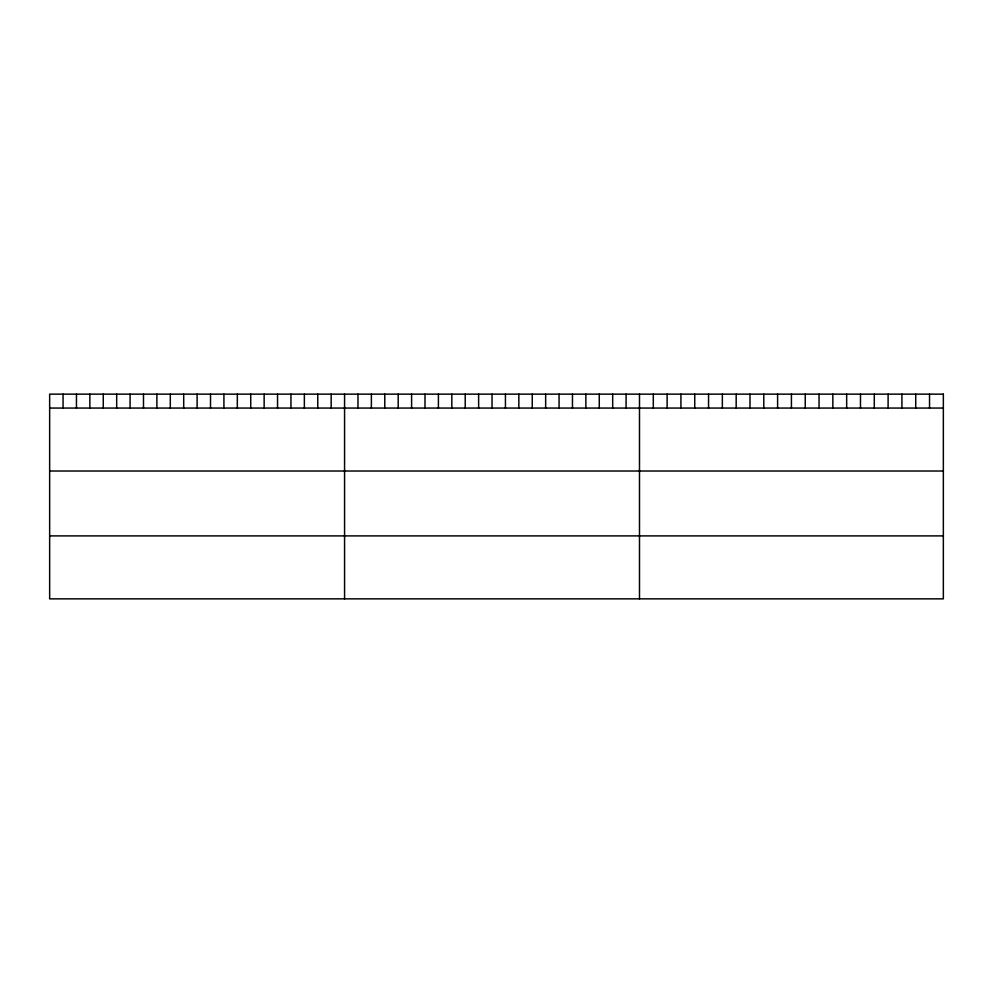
<?xml version="1.0" encoding="UTF-8"?>
<svg xmlns="http://www.w3.org/2000/svg" width="993" height="993" viewBox="0 0 993 993"><rect width="100%" height="100%" fill="white"/><g stroke="black" fill="none" stroke-linecap="round" stroke-linejoin="round"><path stroke-width="1.49" d="M49.65 408.061L943.35 408.061M49.65 471.017L943.35 471.017M49.65 535.897L943.35 535.897M929.535 394.147L929.535 408.061M915.732 394.147L915.732 408.061M901.917 394.147L901.917 408.061M888.102 394.147L888.102 408.061M874.287 394.147L874.287 408.061M860.484 394.147L860.484 408.061M846.669 394.147L846.669 408.061M832.854 394.147L832.854 408.061M819.039 394.147L819.039 408.061M805.236 394.147L805.236 408.061M791.421 394.147L791.421 408.061M777.606 394.147L777.606 408.061M763.803 394.147L763.803 408.061M749.988 394.147L749.988 408.061M736.173 394.147L736.173 408.061M722.358 394.147L722.358 408.061M708.555 394.147L708.555 408.061M694.74 394.147L694.74 408.061M680.925 394.147L680.925 408.061M667.11 394.147L667.11 408.061M653.307 394.147L653.307 408.061M639.492 394.147L639.492 598.853M626.087 394.147L626.087 408.061M612.681 394.147L612.681 408.061M599.275 394.147L599.275 408.061M585.87 394.147L585.87 408.061M572.464 394.147L572.464 408.061M559.059 394.147L559.059 408.061M545.654 394.147L545.654 408.061M532.248 394.147L532.248 408.061M518.842 394.147L518.842 408.061M505.437 394.147L505.437 408.061M492.031 394.147L492.031 408.061M478.626 394.147L478.626 408.061M465.221 394.147L465.221 408.061M451.815 394.147L451.815 408.061M438.409 394.147L438.409 408.061M425.004 394.147L425.004 408.061M411.599 394.147L411.599 408.061M398.193 394.147L398.193 408.061M384.787 394.147L384.787 408.061M371.382 394.147L371.382 408.061M357.976 394.147L357.976 408.061M344.571 394.147L344.571 598.853M331.166 394.147L331.166 408.061M317.76 394.147L317.76 408.061M304.354 394.147L304.354 408.061M290.949 394.147L290.949 408.061M277.543 394.147L277.543 408.061M264.138 394.147L264.138 408.061M250.732 394.147L250.732 408.061M237.327 394.147L237.327 408.061M223.922 394.147L223.922 408.061M210.516 394.147L210.516 408.061M197.111 394.147L197.111 408.061M183.705 394.147L183.705 408.061M170.299 394.147L170.299 408.061M156.894 394.147L156.894 408.061M143.488 394.147L143.488 408.061M130.083 394.147L130.083 408.061M116.677 394.147L116.677 408.061M103.272 394.147L103.272 408.061M89.867 394.147L89.867 408.061M76.461 394.147L76.461 408.061M63.055 394.147L63.055 408.061M943.35 394.147L49.65 394.147L49.65 598.853L943.35 598.853L943.35 394.147"/></g></svg>
